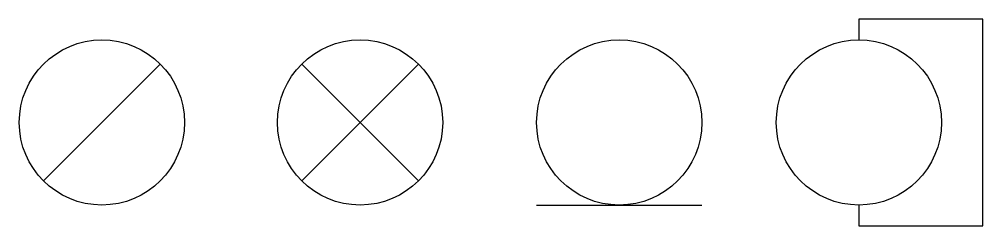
# Model space of a CAD drawing. Header units: inches. Extents: x 152 to 1318, y 275 to 525.
import ezdxf

# ---------------------------------------------------------------- set-up
doc = ezdxf.new("R2010")
doc.units = ezdxf.units.IN
doc.header["$MEASUREMENT"] = 0
doc.layers.add('W-FRPT-SPRL', color=60, linetype='Continuous')

# ---------------------------------------------------------------- blocks, each defined once
blk = doc.blocks.new('上喷喷头')
at = {"layer": 'W-FRPT-SPRL'}
blk.add_line((70.7, 70.7), (-70.7, -70.7), dxfattribs=at)
blk.add_circle((0, 0), 100, dxfattribs=at)
blk = doc.blocks.new('下喷喷头')
at = {"layer": 'W-FRPT-SPRL'}
for p, q in [((70.7, 70.7), (-70.7, -70.7)), ((70.7, -70.7), (-70.7, 70.7))]:
    blk.add_line(p, q, dxfattribs=at)
blk.add_circle((0, 0), 100, dxfattribs=at)
blk = doc.blocks.new('侧墙喷头')
at = {"layer": 'W-FRPT-SPRL'}
blk.add_line((-100, 0), (100, 0), dxfattribs=at)
blk.add_circle((0, 100), 100, dxfattribs=at)
blk = doc.blocks.new('侧喷喷头')
at = {"layer": 'W-FRPT-SPRL'}
blk.add_lwpolyline([(-150, -100), (-150, -125), (0, -125), (0, 125), (-150, 125), (-150, 100)], dxfattribs=at)
blk.add_circle((-150, 0), 100, dxfattribs=at)

msp = doc.modelspace()

# ---------------------------------------------------------------- block references
at = {"layer": 'W-FRPT-SPRL'}
for name, p in [('侧喷喷头', (1318.5, 399.6)), ('上喷喷头', (252.1, 399.6)), ('下喷喷头', (564.7, 399.6)), ('侧墙喷头', (878.4, 299.6))]:
    msp.add_blockref(name, p, dxfattribs=at)

doc.saveas('drawing.dxf')
